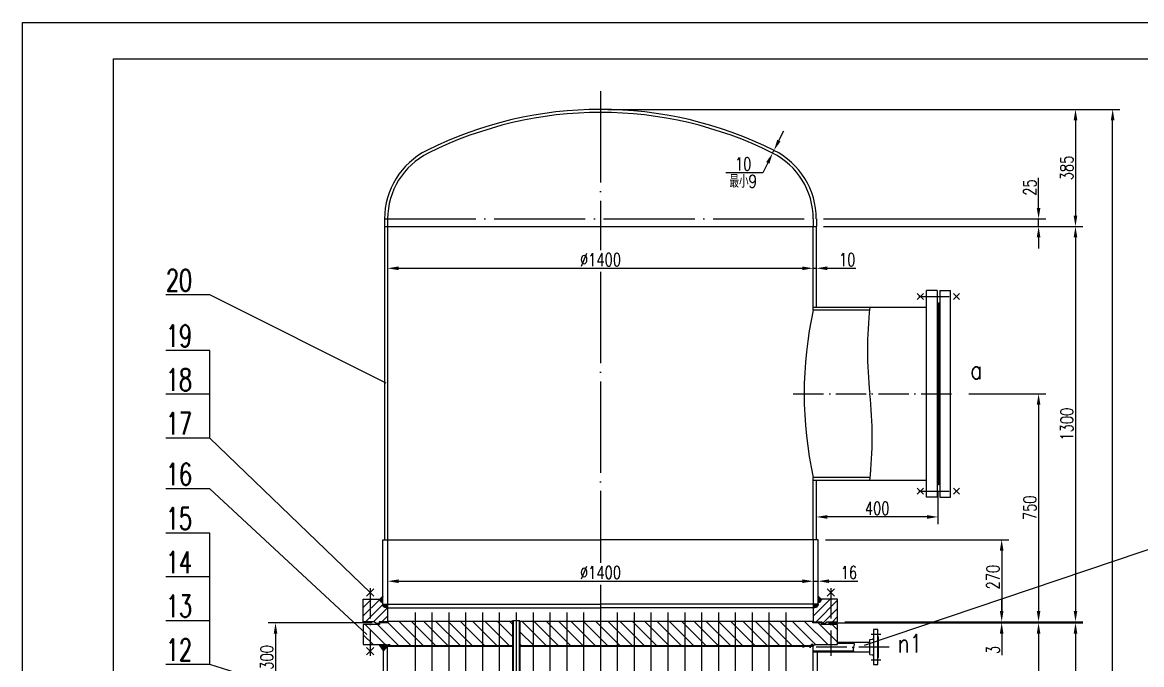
# Model space of a CAD drawing. Extents: x -11958 to 3251, y -1845 to 8235.
# Drawn here: x -11958 to -8277, y 6123 to 8235 of the extents above; entities that cross this region are included whole.
import ezdxf

# ---------------------------------------------------------------- set-up
doc = ezdxf.new("R2010")
doc.units = 0
doc.header["$LTSCALE"] = 10
for name, pattern in [('CONTINOUS', [0]), ('DASHDOT-M', [36, 30, -3, 0, -3]), ('DASHDOT-S', [14, 10, -2, 0, -2])]:
    doc.linetypes.add(name, pattern=pattern)
doc.layers.get('0').update_dxf_attribs({"linetype": 'CONTINUOUS'})
for name, color, linetype in [('CDR_DIM', 7, 'CONTINUOUS'), ('CDR_DWG1', 4, 'CONTINUOUS'), ('CDR_DWG3', 1, 'DASHDOT-M')]:
    doc.layers.add(name, color=color, linetype=linetype)
doc.styles.add('HZ', font='ROMANS.shx', dxfattribs={"width": 0.75, "height": 35, "bigfont": 'HZ.shx'})
pattern_1 = [(135, (-11837.65964, -1748.7073), (-0.224506403, -0.224506403), []), (225, (-11837.65964, -1748.7073), (0.224506403, -0.224506403), [])]
pattern_2 = [(135, (-11837.6596, -1748.7073), (-1.7960512, -1.7960512), []), (225, (-11837.6596, -1748.7073), (1.7960512, -1.7960512), [])]

# ---------------------------------------------------------------- blocks, each defined once
blk = doc.blocks.new('A$C6FCC5347')
at = {"layer": 'CDR_DIM', "color": 7, "linetype": 'CONTINOUS'}
blk.add_line((122.2, 49.5), (0, 49.5), dxfattribs=at)
at = {"layer": 'CDR_DIM', "color": 7, "linetype": 'CONTINOUS', "char_height": 42, "attachment_point": 5, "style": 'HZ'}
for s, insert in [('\\A1;10', (57.3, 78)), ('最小9', (57.3, 21))]:
    blk.add_mtext(s, dxfattribs=dict(at, insert=insert))

msp = doc.modelspace()

# ---------------------------------------------------------------- hatches: boundary and pattern name
at = {"layer": 'CDR_DIM', "linetype": 'CONTINOUS'}
h = msp.add_hatch(dxfattribs=at)
h.set_pattern_fill('ANSI31', scale=6, style=0)
h.set_pattern_definition([(45, (-11837.66, -1748.707), (-13.470384, 13.470384), [])])
h.paths.add_polyline_path([(-9299, 6338.2), (-9330.5, 6338.2), (-9331.6, 6334.1, -0.339441), (-9339.4, 6328.2), (-9340.5, 6328.2), (-9340.5, 6322.2), (-9340.5, 6320.3, -0.339441), (-9346.5, 6312.6), (-9356.5, 6309.9), (-9356.5, 6264.2), (-9328.5, 6264.2), (-9328.5, 6258.2), (-9318.5, 6258.2), (-9312.5, 6264.2), (-9299, 6264.2)])
h.paths.add_polyline_path([(-9276.5, 6338.2), (-9299, 6338.2), (-9299, 6264.2), (-9276.5, 6264.2)])
h.paths.add_polyline_path([(-10814, 6264.2), (-10800.5, 6264.2), (-10794.5, 6258.2), (-10784.5, 6258.2), (-10784.5, 6264.2), (-10756.5, 6264.2), (-10756.5, 6309.9), (-10766.6, 6312.6, -0.339441), (-10772.5, 6320.3), (-10772.5, 6322.2), (-10772.5, 6328.2), (-10773.7, 6328.2, -0.339441), (-10781.4, 6334.1), (-10782.5, 6338.2), (-10814, 6338.2)])
h.paths.add_polyline_path([(-10814, 6338.2), (-10836.5, 6338.2), (-10836.5, 6264.2), (-10814, 6264.2)])
h = msp.add_hatch(dxfattribs=at)
h.set_pattern_fill('ANSI37', scale=0.1, angle=90, style=0)
h.set_pattern_definition(pattern_1)
h.paths.add_polyline_path([(-10756.5, 6322.2), (-10772.5, 6322.2), (-10772.5, 6320.3, 0.339441), (-10766.6, 6312.6), (-10756.5, 6309.9)])
h.paths.add_polyline_path([(-10781.4, 6334.1, 0.339441), (-10773.7, 6328.2), (-10772.5, 6328.2), (-10772.5, 6348.2), (-10782.5, 6338.2)])
h = msp.add_hatch(dxfattribs=at)
h.set_pattern_fill('ANSI37', scale=0.1, angle=90, style=0)
h.set_pattern_definition(pattern_1)
h.paths.add_polyline_path([(-9330.5, 6338.2), (-9340.5, 6348.2), (-9340.5, 6328.2), (-9339.4, 6328.2, 0.339441), (-9331.6, 6334.1)])
h.paths.add_polyline_path([(-9356.5, 6322.2), (-9356.5, 6309.9), (-9346.5, 6312.6, 0.339441), (-9340.5, 6320.3), (-9340.5, 6322.2)])
h = msp.add_hatch(dxfattribs=at)
h.set_pattern_fill('ANSI31', scale=9, angle=90, style=0)
h.set_pattern_definition([(135, (-11837.66, -1748.707), (-20.20558, -20.20558), [])])
h.paths.add_polyline_path([(-9299, 6189.2), (-9276.5, 6189.2), (-9276.5, 6255.2), (-9299, 6255.2)])
h.paths.add_polyline_path([(-9330, 6255.2), (-9330, 6261.2), (-9358, 6261.2), (-9358, 6265.2), (-9446.9, 6265.2), (-9446.9, 6186.2), (-9364.5, 6186.2), (-9364.5, 6187.2, -0.414294), (-9362.5, 6189.2), (-9358.5, 6189.2, -0.414294), (-9356.5, 6187.2), (-9356.5, 6186.2), (-9354.5, 6186.2, -0.298217), (-9350, 6189.2), (-9299, 6189.2), (-9299, 6255.2)])
h.paths.add_polyline_path([(-9502.3, 6186.2), (-9446.9, 6186.2), (-9446.9, 6265.2), (-9502.3, 6265.2)])
h.paths.add_polyline_path([(-9557.7, 6186.2), (-9502.3, 6186.2), (-9502.3, 6265.2), (-9557.7, 6265.2)])
h.paths.add_polyline_path([(-9613.1, 6186.2), (-9557.7, 6186.2), (-9557.7, 6265.2), (-9613.1, 6265.2)])
h.paths.add_polyline_path([(-9668.6, 6186.2), (-9613.1, 6186.2), (-9613.1, 6265.2), (-9668.6, 6265.2)])
h.paths.add_polyline_path([(-9724, 6186.2), (-9668.6, 6186.2), (-9668.6, 6265.2), (-9724, 6265.2)])
h.paths.add_polyline_path([(-9779.4, 6186.2), (-9724, 6186.2), (-9724, 6265.2), (-9779.4, 6265.2)])
h.paths.add_polyline_path([(-9834.8, 6186.2), (-9779.4, 6186.2), (-9779.4, 6265.2), (-9834.8, 6265.2)])
h.paths.add_polyline_path([(-9890.3, 6186.2), (-9834.8, 6186.2), (-9834.8, 6265.2), (-9890.3, 6265.2)])
h.paths.add_polyline_path([(-9945.7, 6186.2), (-9890.3, 6186.2), (-9890.3, 6265.2), (-9945.7, 6265.2)])
h.paths.add_polyline_path([(-9945.7, 6265.2), (-10001.1, 6265.2), (-10001.1, 6186.2), (-9945.7, 6186.2)])
h.paths.add_polyline_path([(-10001.1, 6265.2), (-10056.5, 6265.2), (-10056.5, 6186.2), (-10001.1, 6186.2)])
h.paths.add_polyline_path([(-10056.5, 6265.2), (-10112, 6265.2), (-10112, 6186.2), (-10056.5, 6186.2)])
h.paths.add_polyline_path([(-10167.4, 6186.2), (-10112, 6186.2), (-10112, 6265.2), (-10167.4, 6265.2)])
h.paths.add_polyline_path([(-10222.8, 6186.2), (-10167.4, 6186.2), (-10167.4, 6265.2), (-10222.8, 6265.2)])
h.paths.add_polyline_path([(-10222.8, 6265.2), (-10278.2, 6265.2), (-10278.2, 6186.2), (-10222.8, 6186.2)])
h.paths.add_polyline_path([(-10321.2, 6186.2), (-10278.2, 6186.2), (-10278.2, 6265.2), (-10321.2, 6265.2)])
h.paths.add_polyline_path([(-10389.1, 6186.2), (-10346.2, 6186.2), (-10346.2, 6265.2), (-10389.1, 6265.2)])
h.paths.add_polyline_path([(-10444.5, 6186.2), (-10389.1, 6186.2), (-10389.1, 6265.2), (-10444.5, 6265.2)])
h.paths.add_polyline_path([(-10499.9, 6186.2), (-10444.5, 6186.2), (-10444.5, 6265.2), (-10499.9, 6265.2)])
h.paths.add_polyline_path([(-10555.4, 6186.2), (-10499.9, 6186.2), (-10499.9, 6265.2), (-10555.4, 6265.2)])
h.paths.add_polyline_path([(-10610.8, 6186.2), (-10555.4, 6186.2), (-10555.4, 6265.2), (-10610.8, 6265.2)])
h.paths.add_polyline_path([(-10666.2, 6186.2), (-10610.8, 6186.2), (-10610.8, 6265.2), (-10666.2, 6265.2)])
h.paths.add_polyline_path([(-10666.2, 6184.2), (-10666.2, 6265.2), (-10755, 6265.2), (-10755, 6261.2), (-10783, 6261.2), (-10783, 6255.2), (-10814, 6255.2), (-10814, 6189.2), (-10784.5, 6189.2), (-10770.5, 6169.9), (-10758.5, 6184.2)])
h.paths.add_polyline_path([(-10814, 6255.2), (-10836.5, 6255.2), (-10836.5, 6189.2), (-10814, 6189.2)])
h = msp.add_hatch(dxfattribs=at)
h.set_pattern_fill('ANSI37', scale=0.8, angle=90, style=0)
h.set_pattern_definition(pattern_2)
h.paths.add_polyline_path([(-10783, 6264.2), (-10783, 6261.2), (-10756.5, 6261.2), (-10756.5, 6264.2)])
h = msp.add_hatch(dxfattribs=at)
h.set_pattern_fill('ANSI37', scale=0.8, angle=90, style=0)
h.set_pattern_definition(pattern_2)
h.paths.add_polyline_path([(-9330, 6261.2), (-9330, 6264.2), (-9356.5, 6264.2), (-9356.5, 6261.2)])
h = msp.add_hatch(dxfattribs=at)
h.set_pattern_fill('ANSI37', scale=0.1, angle=90, style=0)
h.set_pattern_definition(pattern_1)
h.paths.add_polyline_path([(-10758.5, 6184.2), (-10756.5, 6184.2), (-10756.5, 6186.2), (-10758.5, 6186.2, 0.298217), (-10763.1, 6189.2), (-10784.5, 6189.2), (-10770.5, 6169.9)])

# ---------------------------------------------------------------- linework, layer by layer
msp.add_lwpolyline([(-11957.7, -1844.6), (-11957.7, 8235.4), (-4829.7, 8235.4), (-4829.7, -1844.6)], close=True)
for centre, radius, start, end in [((-7905.4, 7156.7), 1273.1, 173.5735, 186.4265), ((-10435.7, 6871.7), 1273.1, 353.5735, 6.4265), ((-9238.6, 6189.2), 17.1, 332.0375, 27.9625), ((-9208.5, 6173.2), 17.1, 152.0375, 207.9625)]:
    msp.add_arc(centre, radius, start, end)
at = {"layer": 'CDR_DIM', "color": 7, "linetype": 'CONTINOUS'}
for p, q in [((-10032.5, 7949.2), (-8470.2, 7949.2)), ((-9227.4, 7949.2), (-8348, 7949.2)), ((-9469.7, 7846.7), (-9453.6, 7878.9)), ((-8494.2, 7913.2), (-8494.2, 7600.2)), ((-8372, 2951.2), (-8372, 7913.2)), ((-9490.2, 7805.5), (-9485.8, 7814.5)), ((-9506.3, 7773.3), (-9522.4, 7741.1)), ((-8615.6, 7625.2), (-8615.6, 7723.8)), ((-9322.5, 7589.2), (-8591.6, 7589.2)), ((-8615.6, 7564.2), (-8615.6, 7589.2)), ((-9322.5, 7564.2), (-8470.2, 7564.2)), ((-9322.5, 7564.2), (-8470.2, 7564.2)), ((-9322.5, 7564.2), (-8591.6, 7564.2)), ((-8615.6, 7528.2), (-8615.6, 7492.2)), ((-8494.2, 7528.2), (-8494.2, 6300.2)), ((-10720.5, 7426.7), (-9392.5, 7426.7)), ((-9356.5, 7426.7), (-9346.5, 7426.7)), ((-9310.5, 7426.7), (-9216.1, 7426.7)), ((-8845.5, 7014.2), (-8591.6, 7014.2)), ((-8615.6, 6978.2), (-8615.6, 6300.2)), ((-8946.5, 6692.7), (-8946.5, 6585)), ((-8982.5, 6609), (-9310.5, 6609)), ((-9316.5, 6534.2), (-8713, 6534.2)), ((-8737, 6498.2), (-8737, 6300.2)), ((-10720.5, 6397.7), (-9392.5, 6397.7)), ((-9356.5, 6397.7), (-9340.5, 6397.7)), ((-9304.5, 6397.7), (-9210.1, 6397.7)), ((-8737, 6300.2), (-8737, 6336.2)), ((-10807, 6261.2), (-11149.1, 6261.2)), ((-9306, 6261.2), (-8470.2, 6261.2)), ((-9306, 6261.2), (-8591.6, 6261.2)), ((-9252.5, 6264.2), (-8470.2, 6264.2)), ((-8991.9, 6264.2), (-8713, 6264.2)), ((-8845.5, 6264.2), (-8591.6, 6264.2)), ((-8737, 6264.2), (-8737, 6261.2)), ((-11125.1, 6225.2), (-11125.1, 5997.2)), ((-8737, 6225.2), (-8737, 6154.6)), ((-8615.6, 6225.2), (-8615.6, 4752.2)), ((-8494.2, 6225.2), (-8494.2, 3809.2))]:
    msp.add_line(p, q, dxfattribs=at)
for points in [[(-10761.5, 7049.2), (-11341.7, 7339), (-11485.7, 7339)], [(-11341.7, 7012.3), (-11341.7, 7156.3), (-11485.7, 7156.3)], [(-11341.7, 6868.3), (-11341.7, 7012.3), (-11485.7, 7012.3)], [(-10814, 6360.2), (-11341.7, 6868.3), (-11485.7, 6868.3)], [(-10824.5, 6222.2), (-11341.7, 6701.4), (-11485.7, 6701.4)], [(-11341.7, 6411.9), (-11341.7, 6555.9), (-11485.7, 6555.9)], [(-9188.5, 6187.2), (-8183.7, 6526), (-8039.7, 6526)], [(-11341.7, 6267.9), (-11341.7, 6411.9), (-11485.7, 6411.9)], [(-11341.7, 6123.9), (-11341.7, 6267.9), (-11485.7, 6267.9)], [(-10882.5, 5979.2), (-11341.7, 6123.9), (-11485.7, 6123.9)]]:
    msp.add_lwpolyline(points, dxfattribs=at)
for points in [[(-8500.2, 7913.2), (-8488.2, 7913.2), (-8494.2, 7949.2)], [(-8378, 7913.2), (-8366, 7913.2), (-8372, 7949.2)], [(-9475, 7849.3), (-9464.3, 7844), (-9485.8, 7814.5)], [(-9511.7, 7776), (-9501, 7770.6), (-9490.2, 7805.5)], [(-8621.6, 7625.2), (-8609.6, 7625.2), (-8615.6, 7589.2)], [(-8500.2, 7600.2), (-8488.2, 7600.2), (-8494.2, 7564.2)], [(-8621.6, 7528.2), (-8609.6, 7528.2), (-8615.6, 7564.2)], [(-8500.2, 7528.2), (-8488.2, 7528.2), (-8494.2, 7564.2)], [(-10720.5, 7432.7), (-10720.5, 7420.7), (-10756.5, 7426.7)], [(-9392.5, 7432.7), (-9392.5, 7420.7), (-9356.5, 7426.7)], [(-9310.5, 7432.7), (-9310.5, 7420.7), (-9346.5, 7426.7)], [(-8621.6, 6978.2), (-8609.6, 6978.2), (-8615.6, 7014.2)], [(-9310.5, 6615), (-9310.5, 6603), (-9346.5, 6609)], [(-8982.5, 6615), (-8982.5, 6603), (-8946.5, 6609)], [(-8743, 6498.2), (-8731, 6498.2), (-8737, 6534.2)], [(-10720.5, 6403.7), (-10720.5, 6391.7), (-10756.5, 6397.7)], [(-9392.5, 6403.7), (-9392.5, 6391.7), (-9356.5, 6397.7)], [(-9304.5, 6403.7), (-9304.5, 6391.7), (-9340.5, 6397.7)], [(-8743, 6300.2), (-8731, 6300.2), (-8737, 6264.2)], [(-8743, 6300.2), (-8731, 6300.2), (-8737, 6264.2)], [(-8621.6, 6300.2), (-8609.6, 6300.2), (-8615.6, 6264.2)], [(-8500.2, 6300.2), (-8488.2, 6300.2), (-8494.2, 6264.2)], [(-11131.1, 6225.2), (-11119.1, 6225.2), (-11125.1, 6261.2)], [(-8743, 6225.2), (-8731, 6225.2), (-8737, 6261.2)], [(-8621.6, 6225.2), (-8609.6, 6225.2), (-8615.6, 6261.2)], [(-8500.2, 6225.2), (-8488.2, 6225.2), (-8494.2, 6261.2)]]:
    msp.add_solid(points, dxfattribs=at)
at = {"layer": 'CDR_DWG1'}
for p, q in [((-10766.5, 7589.2), (-10766.5, 7564.2)), ((-10756.5, 7589.2), (-10756.5, 7564.2)), ((-9356.5, 7589.2), (-9356.5, 7564.2)), ((-9346.5, 7589.2), (-9346.5, 7564.2)), ((-10766.5, 7564.2), (-9346.5, 7564.2)), ((-10766.5, 7564.2), (-10766.5, 6534.2)), ((-10756.5, 7564.2), (-10756.5, 6534.2)), ((-9356.5, 7289.2), (-9356.5, 7564.2)), ((-9346.5, 7299.2), (-9346.5, 7564.2)), ((-8994.5, 7324.2), (-9014.5, 7344.2)), ((-8994.5, 7344.2), (-9014.5, 7324.2)), ((-8949.5, 7354.2), (-8984.5, 7354.2)), ((-8984.5, 6674.2), (-8984.5, 7354.2)), ((-8949.5, 7354.2), (-8949.5, 6674.2)), ((-8940.5, 7354.2), (-8940.5, 6674.2)), ((-8940.5, 7354.2), (-8905.5, 7354.2)), ((-8905.5, 6674.2), (-8905.5, 7354.2)), ((-8895.5, 7324.2), (-8875.5, 7344.2)), ((-8895.5, 7344.2), (-8875.5, 7324.2)), ((-9356.5, 7299.2), (-8984.5, 7299.2)), ((-9171.6, 7289.2), (-9356.5, 7289.2)), ((-8946.5, 7311.7), (-8949.5, 7314.7)), ((-8946.5, 7014.2), (-8946.5, 7311.7)), ((-8946.5, 7311.7), (-8945, 7311.7)), ((-8943.5, 7311.7), (-8945, 7311.7)), ((-8943.5, 7311.7), (-8940.5, 7314.7)), ((-8943.5, 7014.2), (-8943.5, 7311.7)), ((-8946.5, 7014.2), (-8946.5, 6716.7)), ((-8943.5, 7014.2), (-8943.5, 6716.7)), ((-9356.5, 6534.2), (-9356.5, 6739.2)), ((-9169.5, 6739.2), (-9356.5, 6739.2)), ((-8984.5, 6729.2), (-9356.5, 6729.2)), ((-9346.5, 6534.2), (-9346.5, 6729.2)), ((-8994.5, 6684.2), (-9014.5, 6704.2)), ((-8994.5, 6704.2), (-9014.5, 6684.2)), ((-8946.5, 6716.7), (-8949.5, 6713.7)), ((-8946.5, 6716.7), (-8945, 6716.7)), ((-8943.5, 6716.7), (-8945, 6716.7)), ((-8943.5, 6716.7), (-8940.5, 6713.7)), ((-8895.5, 6684.2), (-8875.5, 6704.2)), ((-8895.5, 6704.2), (-8875.5, 6684.2)), ((-8949.5, 6674.2), (-8984.5, 6674.2)), ((-8940.5, 6674.2), (-8905.5, 6674.2)), ((-10772.5, 6534.2), (-10056.5, 6534.2)), ((-10772.5, 6322.2), (-10772.5, 6534.2)), ((-10756.5, 6534.2), (-10756.5, 6261.2)), ((-9340.5, 6534.2), (-10056.5, 6534.2)), ((-9356.5, 6534.2), (-9356.5, 6261.2)), ((-9340.5, 6322.2), (-9340.5, 6534.2)), ((-10802, 6348.2), (-10826, 6372.2)), ((-10826, 6348.2), (-10802, 6372.2)), ((-9287, 6348.2), (-9311, 6372.2)), ((-9311, 6348.2), (-9287, 6372.2)), ((-10836.5, 6338.2), (-10782.5, 6338.2)), ((-10836.5, 6264.2), (-10836.5, 6338.2)), ((-10782.5, 6338.2), (-10772.5, 6348.2)), ((-10782.5, 6338.2), (-10781.4, 6334.1)), ((-9330.5, 6338.2), (-9340.5, 6348.2)), ((-9330.5, 6338.2), (-9331.6, 6334.1)), ((-9276.5, 6338.2), (-9330.5, 6338.2)), ((-9276.5, 6264.2), (-9276.5, 6338.2)), ((-10773.7, 6328.2), (-10772.5, 6328.2)), ((-10772.5, 6322.2), (-10772.5, 6320.3)), ((-10772.5, 6322.2), (-10056.5, 6322.2)), ((-10766.6, 6312.6), (-10756.5, 6309.9)), ((-10756.5, 6309.9), (-10056.5, 6309.9)), ((-9340.5, 6322.2), (-10056.5, 6322.2)), ((-9356.5, 6309.9), (-10056.5, 6309.9)), ((-9346.5, 6312.6), (-9356.5, 6309.9)), ((-9339.4, 6328.2), (-9340.5, 6328.2)), ((-9340.5, 6322.2), (-9340.5, 6320.3)), ((-10800.5, 6264.2), (-10836.5, 6264.2)), ((-10794.5, 6258.2), (-10800.5, 6264.2)), ((-10783, 6258.2), (-10794.5, 6258.2)), ((-10784.5, 6264.2), (-10784.5, 6258.2)), ((-10755, 6264.2), (-10784.5, 6264.2)), ((-10783, 6261.2), (-10783, 6264.2)), ((-10783, 6261.2), (-10783, 6255.2)), ((-10755, 6261.2), (-10783, 6261.2)), ((-10346.2, 6265.2), (-10755, 6265.2)), ((-10755, 6261.2), (-10755, 6265.2)), ((-10346.2, 6267.2), (-10346.2, 3767.2)), ((-10321.2, 6267.2), (-10346.2, 6267.2)), ((-10343.7, 6267.2), (-10343.7, 3767.2)), ((-10323.7, 6267.2), (-10323.7, 3767.2)), ((-10321.2, 6267.2), (-10321.2, 3767.2)), ((-9358, 6265.2), (-10321.2, 6265.2)), ((-9358, 6261.2), (-9358, 6265.2)), ((-9358, 6264.2), (-9328.5, 6264.2)), ((-9330, 6261.2), (-9358, 6261.2)), ((-9330, 6261.2), (-9330, 6264.2)), ((-9330, 6255.2), (-9330, 6261.2)), ((-9330, 6258.2), (-9318.5, 6258.2)), ((-9328.5, 6264.2), (-9328.5, 6258.2)), ((-9318.5, 6258.2), (-9312.5, 6264.2)), ((-9312.5, 6264.2), (-9276.5, 6264.2)), ((-10836.5, 6255.2), (-10836.5, 6189.2)), ((-10783, 6255.2), (-10836.5, 6255.2)), ((-9276.5, 6255.2), (-9330, 6255.2)), ((-9276.5, 6189.2), (-9276.5, 6255.2)), ((-9144.5, 6238.7), (-9158.5, 6238.7)), ((-9158.5, 6238.7), (-9158.5, 6123.7)), ((-9144.5, 6123.7), (-9144.5, 6238.7)), ((-10836.5, 6189.2), (-10763.1, 6189.2)), ((-10770.5, 6169.9), (-10784.5, 6189.2)), ((-10758.5, 6184.2), (-10770.5, 6169.9)), ((-10758.5, 6186.2), (-10346.2, 6186.2)), ((-10758.5, 6184.2), (-10346.2, 6184.2)), ((-10756.5, 6186.2), (-10756.5, 6187.2)), ((-10756.5, 6036.2), (-10756.5, 6186.2)), ((-10754.5, 6189.2), (-10750.5, 6189.2)), ((-10748.5, 6187.2), (-10748.5, 6186.2)), ((-10321.2, 6186.2), (-9354.5, 6186.2)), ((-10321.2, 6184.2), (-9356.5, 6184.2)), ((-9364.5, 6187.2), (-9364.5, 6186.2)), ((-9358.5, 6189.2), (-9362.5, 6189.2)), ((-9356.5, 6186.2), (-9356.5, 6187.2)), ((-9356.5, 3848.2), (-9356.5, 6186.2)), ((-9350, 6189.2), (-9276.5, 6189.2)), ((-9276.5, 6197.2), (-9170.5, 6197.2)), ((-9276.5, 6193.7), (-9222.1, 6193.7)), ((-9170.5, 6205.9), (-9162.1, 6206.8)), ((-9170.5, 6156.5), (-9170.5, 6205.9)), ((-9142.5, 6215.2), (-9144.5, 6215.2)), ((-9142.5, 6147.2), (-9142.5, 6215.2)), ((-10802, 6179.2), (-10826, 6155.2)), ((-10826, 6179.2), (-10802, 6155.2)), ((-10770.5, 6040.7), (-10770.5, 6169.9)), ((-9356.5, 6168.7), (-9224.9, 6168.7)), ((-9356.5, 6165.2), (-9170.5, 6165.2)), ((-9342.5, 3869.2), (-9342.5, 6165.2)), ((-9170.5, 6156.5), (-9162.1, 6155.6)), ((-9144.5, 6147.2), (-9142.5, 6147.2)), ((-9158.5, 6123.7), (-9144.5, 6123.7))]:
    msp.add_line(p, q, dxfattribs=at)
msp.add_lwpolyline([(-11657.7, -1724.6), (-11657.7, 8115.4), (-4949.7, 8115.4), (-4949.7, -1724.6)], close=True, dxfattribs=at)
for centre, radius, start, end in [((-10056.5, 6672.9), 1276.3, 63.4349, 116.565), ((-10056.5, 6672.9), 1266.3, 63.4349, 116.565), ((-10514.7, 7589.2), 251.8, 116.5651, 180), ((-10514.7, 7589.2), 241.8, 116.5651, 180), ((-9598.4, 7589.2), 241.8, 0, 63.4349), ((-9598.4, 7589.2), 251.8, 0, 63.4349), ((-8111.1, 7014.2), 1275.4, 167.5483, 192.4517), ((-10773.7, 6336.2), 8, 195.0027, 270), ((-9339.4, 6336.2), 8, 270, 344.9973), ((-10764.5, 6320.3), 8, 180, 254.9973), ((-9348.5, 6320.3), 8, 285.0027, 0), ((-10763.1, 6184.2), 5, 23.5782, 90), ((-10754.5, 6187.2), 2, 90, 180), ((-10750.5, 6187.2), 2, 360, 90), ((-9362.5, 6187.2), 2, 90, 180), ((-9358.5, 6187.2), 2, 360, 90), ((-9350, 6184.2), 5, 90, 156.4218), ((-9162.5, 6210.8), 4, 276, 0), ((-9162.5, 6151.6), 4, 0, 84)]:
    msp.add_arc(centre, radius, start, end, dxfattribs=at)
at = {"layer": 'CDR_DWG3', "linetype": 'DASHDOT-M'}
for p, q in [((-10056.5, 8009.2), (-10056.5, 7486.7)), ((-10766.5, 7589.2), (-9346.5, 7589.2)), ((-10056.5, 7414.7), (-10056.5, 6457.7)), ((-10056.5, 6385.7), (-10056.5, 4624.1)), ((-10666.2, 6295.2), (-10666.2, 3739.2)), ((-10610.8, 6295.2), (-10610.8, 3739.2)), ((-10555.4, 6295.2), (-10555.4, 3739.2)), ((-10499.9, 6295.2), (-10499.9, 3739.2)), ((-10444.5, 6295.2), (-10444.5, 3739.2)), ((-10389.1, 6295.2), (-10389.1, 3739.2)), ((-10333.7, 6295.2), (-10333.7, 3739.2)), ((-10278.2, 6295.2), (-10278.2, 3739.2)), ((-10222.8, 6295.2), (-10222.8, 3739.2)), ((-10167.4, 6295.2), (-10167.4, 3739.2)), ((-10112, 6295.2), (-10112, 4624.1)), ((-10001.1, 6295.2), (-10001.1, 4624.1)), ((-9945.7, 6295.2), (-9945.7, 3739.2)), ((-9890.3, 6295.2), (-9890.3, 3739.2)), ((-9834.8, 6295.2), (-9834.8, 3739.2)), ((-9779.4, 6295.2), (-9779.4, 3739.2)), ((-9724, 6295.2), (-9724, 3739.2)), ((-9668.6, 6295.2), (-9668.6, 3739.2)), ((-9613.1, 6295.2), (-9613.1, 3739.2)), ((-9557.7, 6295.2), (-9557.7, 3739.2)), ((-9502.3, 6295.2), (-9502.3, 3739.2)), ((-9446.9, 6295.2), (-9446.9, 3739.2))]:
    msp.add_line(p, q, dxfattribs=at)
at = {"layer": 'CDR_DWG3', "linetype": 'DASHDOT-S'}
for p, q in [((-9009.2, 7334.2), (-8880.8, 7334.2)), ((-9422.5, 7014.2), (-8869.5, 7014.2)), ((-9009.2, 6694.2), (-8880.8, 6694.2)), ((-10814, 6375.2), (-10814, 6152.2)), ((-9299, 6375.2), (-9299, 6152.2)), ((-9166.5, 6223.7), (-9134.5, 6223.7)), ((-9106.5, 6181.2), (-9392.5, 6181.2)), ((-9166.5, 6138.7), (-9134.5, 6138.7))]:
    msp.add_line(p, q, dxfattribs=at)

# ---------------------------------------------------------------- block references
at = {"layer": 'CDR_DIM', "color": 7, "linetype": 'CONTINOUS'}
msp.add_blockref('A$C6FCC5347', (-9644.6, 7691.6), dxfattribs=at)

# ---------------------------------------------------------------- texts
at = {"style": 'HZ', "width": 0.8}
for s, p in [('a', (-8839.7, 7062.5)), ('n1', (-9078.6, 6163.4))]:
    msp.add_text(s, height=60, dxfattribs=at).set_placement(p)
at = {"layer": 'CDR_DIM', "color": 7, "linetype": 'CONTINOUS', "char_height": 42, "attachment_point": 5, "rotation": 90, "style": 'HZ'}
for s, insert in [('\\A1;385', (-8522.7, 7756.7)), ('\\A1;25', (-8644.1, 7692.5)), ('\\A1;1300', (-8522.7, 6914.2)), ('\\A1;750', (-8644.1, 6639.2)), ('\\A1;270', (-8765.5, 6411.2)), ('\\A1;300', (-11153.6, 6147.2)), ('\\A1;3', (-8765.5, 6171.9))]:
    msp.add_mtext(s, dxfattribs=dict(at, insert=insert))
at = {"layer": 'CDR_DIM', "color": 7, "linetype": 'CONTINOUS', "char_height": 42, "attachment_point": 5, "style": 'HZ'}
for s, insert in [('\\A1;∅1400', (-10056.5, 7455.2)), ('\\A1;10', (-9245.3, 7455.2)), ('\\A1;400', (-9146.5, 6637.5)), ('\\A1;∅1400', (-10056.5, 6426.2)), ('\\A1;16', (-9239.3, 6426.2))]:
    msp.add_mtext(s, dxfattribs=dict(at, insert=insert))
at = {"layer": 'CDR_DWG1', "style": 'HZ', "width": 0.7}
for s, p in [('20', (-11485.7, 7351)), ('19', (-11485.7, 7168.3)), ('18', (-11485.7, 7024.3)), ('17', (-11485.7, 6880.3)), ('16', (-11485.7, 6713.4)), ('15', (-11485.7, 6567.9)), ('14', (-11485.7, 6423.9)), ('13', (-11485.7, 6279.9)), ('12', (-11485.7, 6135.9))]:
    msp.add_text(s, height=72, dxfattribs=at).set_placement(p)

doc.saveas('drawing.dxf')
